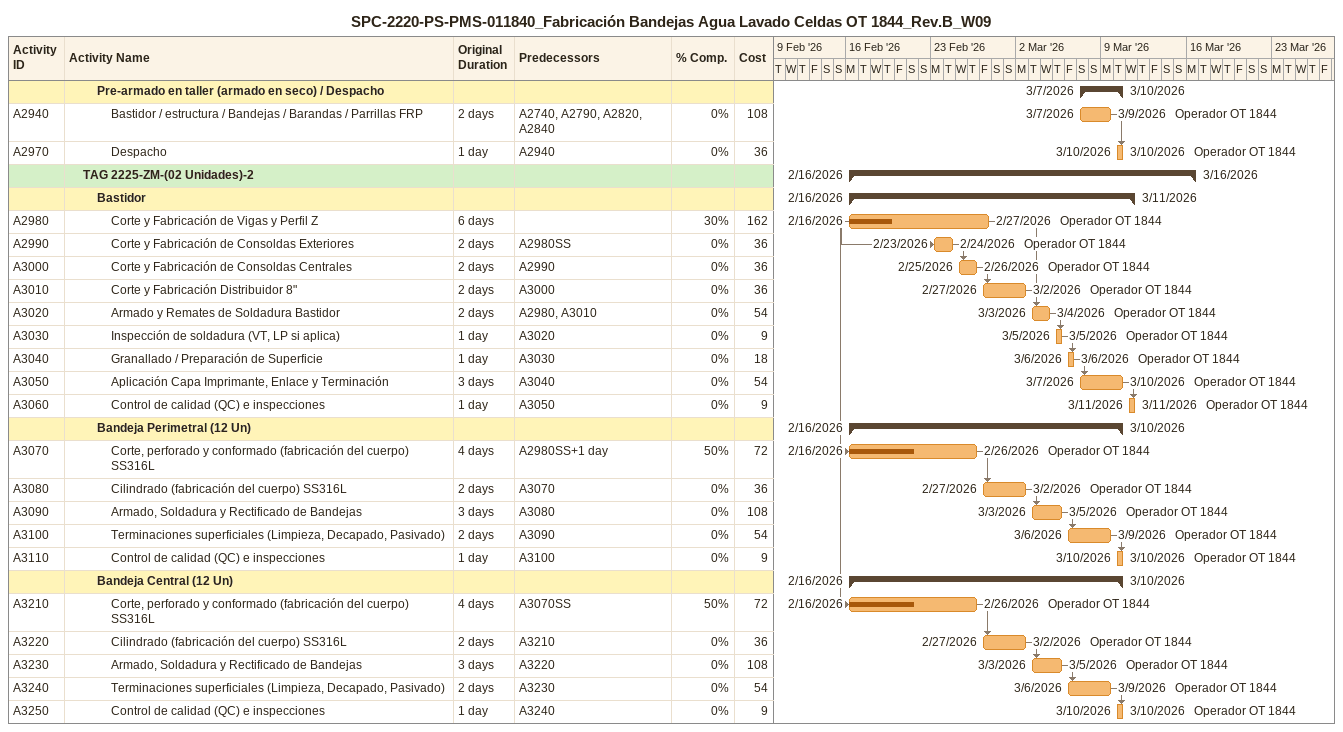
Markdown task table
SPC-2220-PS-PMS-011840_Fabricación Bandejas Agua Lavado Celdas OT 1844_Rev.B_W09

| ID | Level | Task | Original duration | Start | Finish | Predecessors | Resources | % complete | Cost |
|---|---|---|---|---|---|---|---|---|---|
|  | 3 | **Pre-armado en taller (armado en seco) / Despacho** |  | 2026-03-07 | 2026-03-10 |  |  |  |  |
| A2940 | 4 | Bastidor / estructura / Bandejas / Barandas / Parrillas FRP | 2d | 2026-03-07 | 2026-03-09 | A2740, A2790, A2820, A2840 | Operador OT 1844 | 0 | 108 |
| A2970 | 4 | Despacho | 1d | 2026-03-10 | 2026-03-10 | A2940 | Operador OT 1844 | 0 | 36 |
|  | 2 | **TAG 2225-ZM-(02 Unidades)-2** |  | 2026-02-16 | 2026-03-16 |  |  |  |  |
|  | 3 | **Bastidor** |  | 2026-02-16 | 2026-03-11 |  |  |  |  |
| A2980 | 4 | Corte y Fabricación de Vigas y Perfil Z | 6d | 2026-02-16 | 2026-02-27 |  | Operador OT 1844 | 30 | 162 |
| A2990 | 4 | Corte y Fabricación de Consoldas Exteriores | 2d | 2026-02-23 | 2026-02-24 | A2980SS | Operador OT 1844 | 0 | 36 |
| A3000 | 4 | Corte y Fabricación de Consoldas Centrales | 2d | 2026-02-25 | 2026-02-26 | A2990 | Operador OT 1844 | 0 | 36 |
| A3010 | 4 | Corte y Fabricación Distribuidor 8" | 2d | 2026-02-27 | 2026-03-02 | A3000 | Operador OT 1844 | 0 | 36 |
| A3020 | 4 | Armado y Remates de Soldadura Bastidor | 2d | 2026-03-03 | 2026-03-04 | A2980, A3010 | Operador OT 1844 | 0 | 54 |
| A3030 | 4 | Inspección de soldadura (VT, LP si aplica) | 1d | 2026-03-05 | 2026-03-05 | A3020 | Operador OT 1844 | 0 | 9 |
| A3040 | 4 | Granallado / Preparación de Superficie | 1d | 2026-03-06 | 2026-03-06 | A3030 | Operador OT 1844 | 0 | 18 |
| A3050 | 4 | Aplicación Capa Imprimante, Enlace y Terminación | 3d | 2026-03-07 | 2026-03-10 | A3040 | Operador OT 1844 | 0 | 54 |
| A3060 | 4 | Control de calidad (QC) e inspecciones | 1d | 2026-03-11 | 2026-03-11 | A3050 | Operador OT 1844 | 0 | 9 |
|  | 3 | **Bandeja Perimetral (12 Un)** |  | 2026-02-16 | 2026-03-10 |  |  |  |  |
| A3070 | 4 | Corte, perforado y conformado (fabricación del cuerpo) SS316L | 4d | 2026-02-16 | 2026-02-26 | A2980SS+1d | Operador OT 1844 | 50 | 72 |
| A3080 | 4 | Cilindrado (fabricación del cuerpo) SS316L | 2d | 2026-02-27 | 2026-03-02 | A3070 | Operador OT 1844 | 0 | 36 |
| A3090 | 4 | Armado, Soldadura y Rectificado de Bandejas | 3d | 2026-03-03 | 2026-03-05 | A3080 | Operador OT 1844 | 0 | 108 |
| A3100 | 4 | Terminaciones superficiales (Limpieza, Decapado, Pasivado) | 2d | 2026-03-06 | 2026-03-09 | A3090 | Operador OT 1844 | 0 | 54 |
| A3110 | 4 | Control de calidad (QC) e inspecciones | 1d | 2026-03-10 | 2026-03-10 | A3100 | Operador OT 1844 | 0 | 9 |
|  | 3 | **Bandeja Central (12 Un)** |  | 2026-02-16 | 2026-03-10 |  |  |  |  |
| A3210 | 4 | Corte, perforado y conformado (fabricación del cuerpo) SS316L | 4d | 2026-02-16 | 2026-02-26 | A3070SS | Operador OT 1844 | 50 | 72 |
| A3220 | 4 | Cilindrado (fabricación del cuerpo) SS316L | 2d | 2026-02-27 | 2026-03-02 | A3210 | Operador OT 1844 | 0 | 36 |
| A3230 | 4 | Armado, Soldadura y Rectificado de Bandejas | 3d | 2026-03-03 | 2026-03-05 | A3220 | Operador OT 1844 | 0 | 108 |
| A3240 | 4 | Terminaciones superficiales (Limpieza, Decapado, Pasivado) | 2d | 2026-03-06 | 2026-03-09 | A3230 | Operador OT 1844 | 0 | 54 |
| A3250 | 4 | Control de calidad (QC) e inspecciones | 1d | 2026-03-10 | 2026-03-10 | A3240 | Operador OT 1844 | 0 | 9 |
